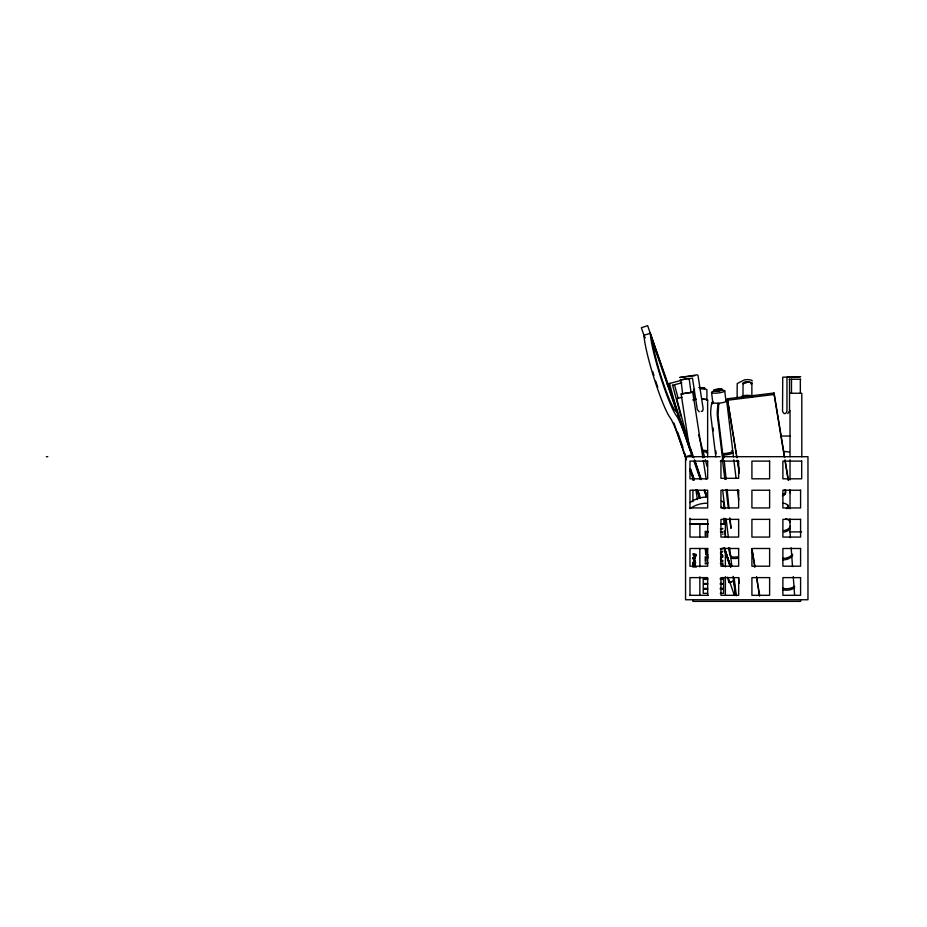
<?xml version="1.0" encoding="UTF-8"?>
<svg xmlns="http://www.w3.org/2000/svg" width="927" height="927" viewBox="0 0 927 927"><rect width="100%" height="100%" fill="white"/><g stroke="black" fill="none" stroke-linecap="round" stroke-linejoin="round"><path stroke-width="1.39" d="M717.741 405.922L719.317 403.175A7.37 1.425 -6.9 0 0 725.725 400.267M743.616 383.871A4.426 1.147 0 0 1 743.616 382.735L745.238 382.306A4.426 1.147 0 0 1 748.587 382.202L749.653 382.306A4.797 1.24 0 0 1 752.133 383.454L751.461 383.755L751.867 383.303A4.426 1.147 0 0 0 749.653 382.306L748.923 382.121A4.797 1.24 0 0 0 744.474 382.306M670.094 383.326L669.711 384.276L678.355 416.547M692.689 457.544L684.798 434.821L685.435 434.427M787.765 413.535L789.526 410.962L789.526 379.247M750.974 383.975L751.716 383.604M720.441 552.48L722.805 551.298L720.893 552.909M713.257 402.909L711.785 403.013A33.268 22.178 -85.5 0 0 710.742 410.893A23.048 15.423 -86.7 0 0 710.754 415.018L715.818 456.86M707.625 548.993L705.227 549.862L705.227 548.935M720.441 557.961L722.805 557.127L722.805 556.2M720.302 461.322A4.797 3.441 71.4 0 0 722.55 458.691L723.28 458.436L718.054 415.354L718.749 403.233L717.649 403.164M734.138 580.905L729.12 582.585L727.301 577.208M704.114 388.286L704.705 388.007L699.132 387.44M704.114 388.587L704.705 388.297L699.132 387.741M686.258 459.12L678.494 436.779A33.082 3.673 72.7 0 0 670.047 417.59A45.956 5.11 72.7 0 1 654.207 378.68A45.956 5.11 72.7 0 1 644.01 335.238L650.314 333.28L693.802 457.811M729.086 582.446L734.126 580.87M667.127 384.126L680.974 380.418M672.272 385.342L681.808 382.793M682.098 397.219L676.722 398.656L688.68 443.291M688.831 443.94L681.125 393.987L686.235 393.152M702.909 457.845L692.77 392.202L685.69 393.21M685.876 379.027L680.07 379.977L689.167 378.587L691.044 392.48M689.167 378.587L688.367 378.737M681.125 393.987L685.146 393.326M687.208 392.978L692.77 392.202M688.367 378.772L692.469 378.17L697.301 409.502L699.248 411.831M685.238 379.12L686.791 378.888M682.631 393.766L680.939 379.885M736.745 457.324L727.371 398.772L774.091 393.013L784.648 457.231M727.371 400.244L774.091 394.485L774.091 393.013M707.753 554.346L706.177 553.674L706.432 550.429L705.505 550.429L705.737 554.555A1.97 1.831 0 0 0 706.93 555.25L707.857 555.261M720.719 556.768L722.156 556.745M799.746 376.744L787.579 376.744L786.965 377.556L786.965 410.962A5.017 2.503 90 0 1 784.752 413.616A5.017 2.503 90 0 1 782.539 410.962L782.736 377.185L800.719 376.744M789.167 379.247L800.719 379.247M790.024 393.257L801.797 393.257L801.797 456.802M780.546 436.038L789.92 436.038M46.35 456.687L47.787 456.687M720.163 456.687L685.551 456.687L685.551 599.746L807.962 599.746L807.962 456.687L723.037 456.687M689.978 507.938L707.672 507.938L707.672 490.232L689.978 490.232L689.978 508.68A27.335 25.319 0 0 1 706.93 503.21M689.978 519.363L707.672 519.363L707.672 537.069L689.978 537.069L689.978 518.239M689.978 523.709L708.344 523.709M721.067 523.709L723.894 523.709L723.894 518.239M689.92 524.265L708.355 524.265M721.113 524.265L725.366 524.265M720.372 528.969L722.805 528.969L722.805 528.355M708.008 531.356L705.227 531.356L705.227 535.667L706.096 535.667L706.096 532.26L708.147 532.26M720.372 531.774L722.805 531.774L722.805 532.388M790.024 518.9L790.024 531.901L801.519 531.901M720.244 548.784L722.805 548.784L722.805 548.17M708.008 556.872L705.227 556.872L705.227 561.183L706.096 561.183L706.096 557.776L708.147 557.776M708.008 562.898L705.227 562.898L705.227 563.801L707.544 563.801M720.372 563.523L722.214 563.523L722.805 565.876L722.805 562.909M703.222 578.575L707.649 578.575M720.256 578.575L723.581 578.575M707.649 579.398L703.222 579.398L703.222 583.5L707.649 583.5M720.256 579.398L723.581 579.398L723.581 583.5L720.256 583.5M707.649 584.311L703.222 584.311L703.222 588.413L707.649 588.413M720.256 584.311L723.581 584.311L723.581 588.413L720.256 588.413M707.649 589.236L703.222 589.236L703.222 593.338L707.649 593.338M720.256 589.236L723.581 589.236L723.581 593.338L720.256 593.338M689.92 595.319L708.355 595.319M720.766 560.835L722.145 560.893M713.709 403.025L717.428 403.338M743.616 382.735L746.05 383.152M720.441 559.688L722.805 560.534L722.805 561.461M720.893 553.848L722.805 555.47L720.464 554.288M694.671 375.748L679.746 377.486L697.243 374.798L698.019 375.505L703.118 408.517A5.017 1.784 81.5 0 1 701.31 411.229M690.036 469.282L690.824 470.858L690.476 469.363M690.314 450.684L647.649 325.632L641.368 327.776L644.786 337.776M684.149 452.967L685.435 455.064M696.328 465.621C694.485 459.757 698.367 471.808 696.525 465.945M694.08 461.553L700.256 479.317M704.045 490.256L706.42 497.092M724.462 549.039L730.638 566.814M644.01 335.238L644.96 337.973M677.741 432.353L682.967 447.393M728.749 579.062L734.439 595.47M694.404 460.313L700.928 479.433M704.647 490.36L706.977 497.185M724.671 549.074L730.731 566.826L724.23 547.66M673.917 423.036L686.49 459.815M689.758 469.398L693.5 480.36M696.78 489.943L699.584 498.158M694.601 460.522L696.247 465.366M696.791 466.965L700.974 479.282M704.694 490.221L707.023 497.057A27.335 25.319 0 0 0 689.978 502.573M694.729 460.545L701.194 479.618M704.891 490.522L707.197 497.335M724.3 547.776L730.766 566.849M692.631 474.925L694.01 479.016M698.182 491.298L699.561 495.389M690.731 470.777L693.964 480.36M697.197 489.954L699.955 498.17M694.659 460.14L700.974 479.178M704.59 490.059L706.837 496.86M724.451 549.896L729.41 564.856M690.766 469.305L693.952 478.9M698.043 491.229L700.314 498.089M691.612 452.782L692.388 455.551M698.564 434.67L704.555 456.988M705.296 459.78L707.162 466.756M674.508 384.74L678.135 398.274M672.62 385.25L680.824 415.887M724.335 530.928L725.679 536.548M728.367 547.776L730.372 556.212M690.685 449.537L691.762 454.867L685.459 456.826L684.926 454.16M785.111 460.082L788.402 480.07M774.091 394.485L784.416 457.278M784.879 460.128L788.17 480.116M789.804 490.105L790.279 492.955M727.371 398.772L728.193 403.824M728.402 405.087L729.028 408.842M729.236 410.151L730.893 420.232M731.102 421.495L732.724 431.356M732.921 432.573L734.59 442.689M734.798 443.952L735.632 449.027M735.841 450.29L736.455 454.091M736.664 455.354L737.069 457.834M737.707 461.669L738.321 465.412M738.541 466.721L739.364 471.75M752.457 551.461L753.083 555.25M753.292 556.536L754.126 561.588M754.335 562.828L754.949 566.571M756.617 576.779L756.826 577.985M757.023 579.259L757.857 584.323M758.066 585.586L758.703 589.433M758.9 590.65L759.758 595.899M737.22 460.186L739.329 473.025M751.762 548.668L754.81 567.22M756.455 577.208L759.503 595.76M712.237 402.851L712.388 403.778L712.04 402.573A7.37 1.425 -6.9 0 1 713.048 401.739M703.35 460.707L706.212 479.259M695.887 489.607L697.428 499.595M726.687 400.881L732.782 451.159M732.956 452.596L733.477 456.895M733.825 459.769L736.084 478.448M737.475 489.943L738.692 499.989M724.717 390.812L725.934 400.858M738.576 577.869L739.236 583.407M722.55 458.691L717.313 415.412A23.048 15.423 -86.7 0 1 717.301 411.275A33.268 22.178 -85.5 0 1 718.344 403.407M722.62 460.835L724.879 479.433M726.084 489.456L728.344 508.054M729.561 518.066L731.009 528.344L730.001 518.286M734.149 577.706L736.328 595.713M711.577 392.538L712.793 402.585M733.535 577.405L734.578 586.026M734.926 588.9L735.621 594.647M722.654 490.186L724.914 508.865M726.142 518.923L728.402 537.59M729.619 547.648L730.661 556.27M731.878 566.316L730.835 557.706A7.37 1.425 -6.9 0 0 738.112 558.297M733.095 576.374L735.366 595.053M713.06 427.892L713.408 430.765M715.841 450.87L716.189 453.743M723.975 457.926L723.686 455.053A7.37 1.425 -6.9 0 0 732.712 452.249M724.265 460.8L726.131 479.479M727.139 489.537L728.993 508.228M790.013 531.901L790.43 537.672M791.16 547.787L792.527 566.548M793.257 576.652L794.624 595.424M800.592 599.746L800.592 601.368L692.921 601.368L692.921 599.746M800.337 379.247L800.337 393.257M791.484 379.247L791.484 393.257M790.024 410.591L790.024 456.802M790.024 459.699L790.024 479.908M790.024 490.024L790.024 508.796M751.867 383.303L751.867 396.837M743.025 383.303L743.025 396.837M737.104 398.147L737.208 383.569L744.474 379.885A4.797 1.24 0 0 1 749.781 379.803A4.797 1.24 0 0 1 752.133 381.032M725.366 518.471L725.366 537.057M725.366 548.32L725.366 566.895M725.366 576.745L725.366 595.319M722.805 533.848L722.805 534.462M707.637 399.931L707.637 451.113M707.637 452.573L707.637 456.895M707.672 595.319L707.672 577.625L689.978 577.625L689.978 595.319M699.85 524.265L699.85 537.057M699.85 548.425L699.85 566.895M699.85 576.849L699.85 595.319M696.432 567L692.747 567M693.651 389.746L693.651 399.977A6.64 0.869 0 0 1 695.667 399.375M692.921 475.771L692.921 480.093M692.921 490.186L692.921 501.727M794.682 586.316A13.279 11.495 0 0 1 782.631 588.263M794.682 587.788A13.279 11.495 0 0 1 782.631 589.734M792.643 554.3A11.796 10.22 0 0 1 782.805 558.378M792.643 555.783A11.796 10.22 0 0 1 782.805 559.85M790.418 526.246A8.111 7.022 0 0 1 784.045 530.58M790.418 527.718A8.111 7.022 0 0 1 784.045 532.063M785.922 518.587A8.111 7.022 0 0 1 790.36 522.341M788.043 505.099A4.426 3.835 0 0 1 786.397 508.656M783.037 503.326A4.426 3.835 0 0 1 787.776 508.552M785.679 491.472A3.685 3.198 0 0 1 782.539 494.253M785.412 489.838A3.685 3.198 0 0 1 785.667 490.638M784.23 490.012A3.685 3.198 0 0 1 782.539 495.725M741.843 397.312A5.898 1.53 0 0 1 745.609 395.389A5.898 1.53 0 0 1 753.048 396.362M743.616 396.269A4.426 1.147 0 0 1 746.305 395.736M748.587 395.736A4.426 1.147 0 0 1 751.276 396.269M703.547 451.773A7.37 0.962 0 0 1 706.895 453.06M703.547 450.313A7.37 0.962 0 0 1 706.895 451.6M701.727 399.05A7.37 0.962 0 0 1 706.895 400.418M692.921 400.058A7.37 0.962 0 0 1 696.189 399.189M783.894 451.519A25.191 25.191 0 0 1 789.167 452.075M721.403 500.951A27.335 25.319 0 0 1 723.894 502.573L723.894 508.68A27.335 25.319 0 0 0 721.403 507.046M702.11 399.155A6.64 0.869 0 0 1 706.919 400.012L706.919 389.769A6.64 0.869 0 0 0 700.395 388.888M693.836 389.966A6.64 0.869 0 0 1 694.59 389.305M785.111 494.033A3.557 3.557 0 0 1 784.138 494.508M737.938 556.86A7.37 1.425 -6.9 0 1 730.928 555.864M731.82 450.545A7.37 1.425 -6.9 0 1 731.241 452.214A7.37 1.425 -6.9 0 1 723.512 453.616M722.434 390.186A6.64 1.286 -6.9 0 1 722.539 392.121A6.64 1.286 -6.9 0 1 712.701 393.036L711.924 392.828A6.64 1.286 -6.9 0 1 714.427 391.032M723.28 458.436A4.797 3.441 71.4 0 1 721.032 461.078M686.189 456.478A7.914 0.718 69.7 0 1 686.64 457.463M650.314 333.28A45.956 5.11 72.7 0 0 660.499 376.721A45.956 5.11 72.7 0 0 676.339 415.632A33.082 3.673 72.7 0 1 684.798 434.821M657.788 387.393A40.012 4.45 72.7 0 1 655.609 380.881M653.929 375.574A40.012 4.45 72.7 0 1 652.712 371.553M696.212 555.424C695.563 559.444 689.19 550.8 696.212 554.589L696.212 555.424M695.389 560.905C694.311 563.083 691.403 562.272 695.041 560.684C691.368 559.699 695.053 558.796 695.389 560.905M692.712 563.083L695.041 562.921L695.343 563.616L695.343 562.921C696.803 562.469 693.28 561.716 692.712 563.083M693.06 558.1C692.063 560.534 693.361 555.018 695.296 557.73C694.926 561.194 693.894 556.316 693.06 558.1M693.06 564.972C692.063 567.405 693.361 561.889 695.296 564.601C694.926 568.066 693.894 563.187 693.06 564.972M695.065 558.158C694.196 559.966 694.23 556.27 695.065 558.158M695.065 565.03C694.103 566.861 694.277 563.129 695.065 565.03M695.864 555.377C695.18 558.054 693.187 553.21 695.864 555.377M676.652 411.217L676.386 411.518A40.012 4.45 72.7 0 1 664.091 385.435A40.012 4.45 72.7 0 1 652.701 343.314L652.538 341.773L676.652 411.217M719.317 390.603L718.193 390.777A4.426 0.857 -6.9 0 1 713.848 390.105A4.426 0.857 -6.9 0 1 721.136 388.981A4.426 0.857 -6.9 0 1 719.317 390.603M719.352 390.893L718.228 391.067A4.426 0.857 -6.9 0 1 713.883 390.394A4.426 0.857 -6.9 0 1 721.171 389.27A4.426 0.857 -6.9 0 1 719.352 390.893M707.672 461.113L689.978 461.113L689.978 478.807L707.672 478.807L707.672 461.113M738.645 461.113L720.951 461.113L720.951 478.32L738.645 478.32L738.645 461.113M769.619 461.113L751.913 461.113L751.913 478.807L769.619 478.807L769.619 461.113M801.693 461.113L782.886 461.113L782.886 478.807L801.693 478.807L801.693 461.113M738.645 490.232L720.951 490.232L720.951 507.938L738.645 507.938L738.645 490.232M769.619 490.232L751.913 490.232L751.913 507.938L769.619 507.938L769.619 490.232M800.592 490.232L782.886 490.232L782.886 507.938L800.592 507.938L800.592 490.232M738.645 519.363L720.951 519.363L720.951 537.069L738.645 537.069L738.645 519.363M769.619 519.363L751.913 519.363L751.913 537.069L769.619 537.069L769.619 519.363M800.592 519.363L782.886 519.363L782.886 537.069L800.592 537.069L800.592 519.363M707.672 548.494L689.978 548.494L689.978 566.2L707.672 566.2L707.672 548.494M738.645 548.494L720.951 548.494L720.951 566.2L738.645 566.2L738.645 548.494M769.619 548.494L751.913 548.494L751.913 566.2L769.619 566.2L769.619 548.494M800.592 548.494L782.886 548.494L782.886 566.2L800.592 566.2L800.592 548.494M738.668 577.625L720.951 577.625L720.951 595.319L738.668 595.319L738.668 577.625M769.619 577.625L751.913 577.625L751.913 595.319L769.619 595.319L769.619 577.625M800.592 577.625L782.886 577.625L782.886 595.319L800.592 595.319L800.592 577.625"/></g></svg>
